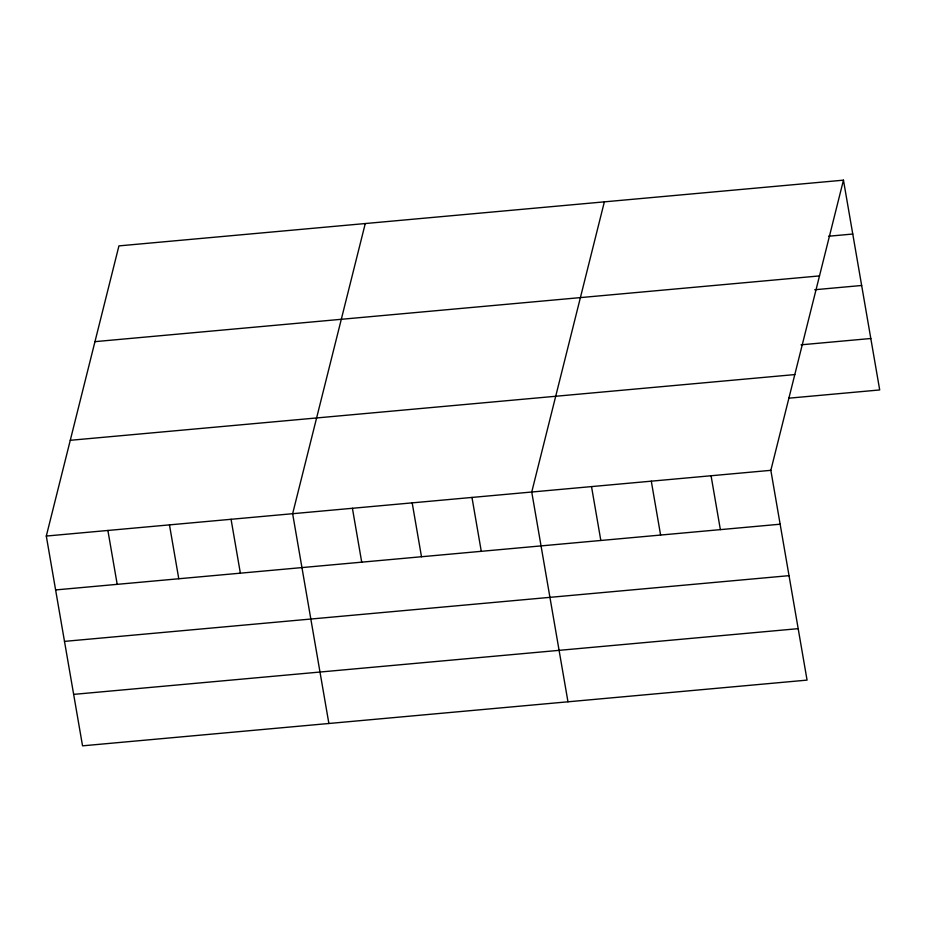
<?xml version="1.0" encoding="UTF-8"?>
<svg xmlns="http://www.w3.org/2000/svg" width="926" height="926" viewBox="0 0 926 926"><rect width="100%" height="100%" fill="white"/><g stroke="black" fill="none" stroke-linecap="round" stroke-linejoin="round"><path stroke-width="1.39" d="M843.459 180.165L770.837 470.327L807.067 680.112L82.541 745.835L46.3 536.05L118.933 245.888L843.459 180.165L879.7 389.95L788.616 398.203M365.272 223.536L292.639 513.71L328.88 723.495M604.365 201.845L531.744 492.019L567.974 701.804M828.573 236.234L852.765 234.035M94.961 341.648L819.498 275.913M814.695 289.745L861.655 285.486M801.071 344.819L870.81 338.499M70.272 440.301L794.809 374.579M46.3 536.05L770.837 470.327M55.606 589.931L780.143 524.209M64.496 641.382L789.033 575.659M73.652 694.384L798.189 628.661M711.064 475.756L720.37 529.626M651.291 481.173L660.597 535.054M591.517 486.601L600.824 540.471M471.971 497.436L481.277 551.317M412.186 502.864L421.492 556.734M352.412 508.281L361.719 562.163M231.06 519.289L240.366 573.171M169.47 524.88L178.776 578.762M107.891 530.471L117.197 584.341"/></g></svg>
